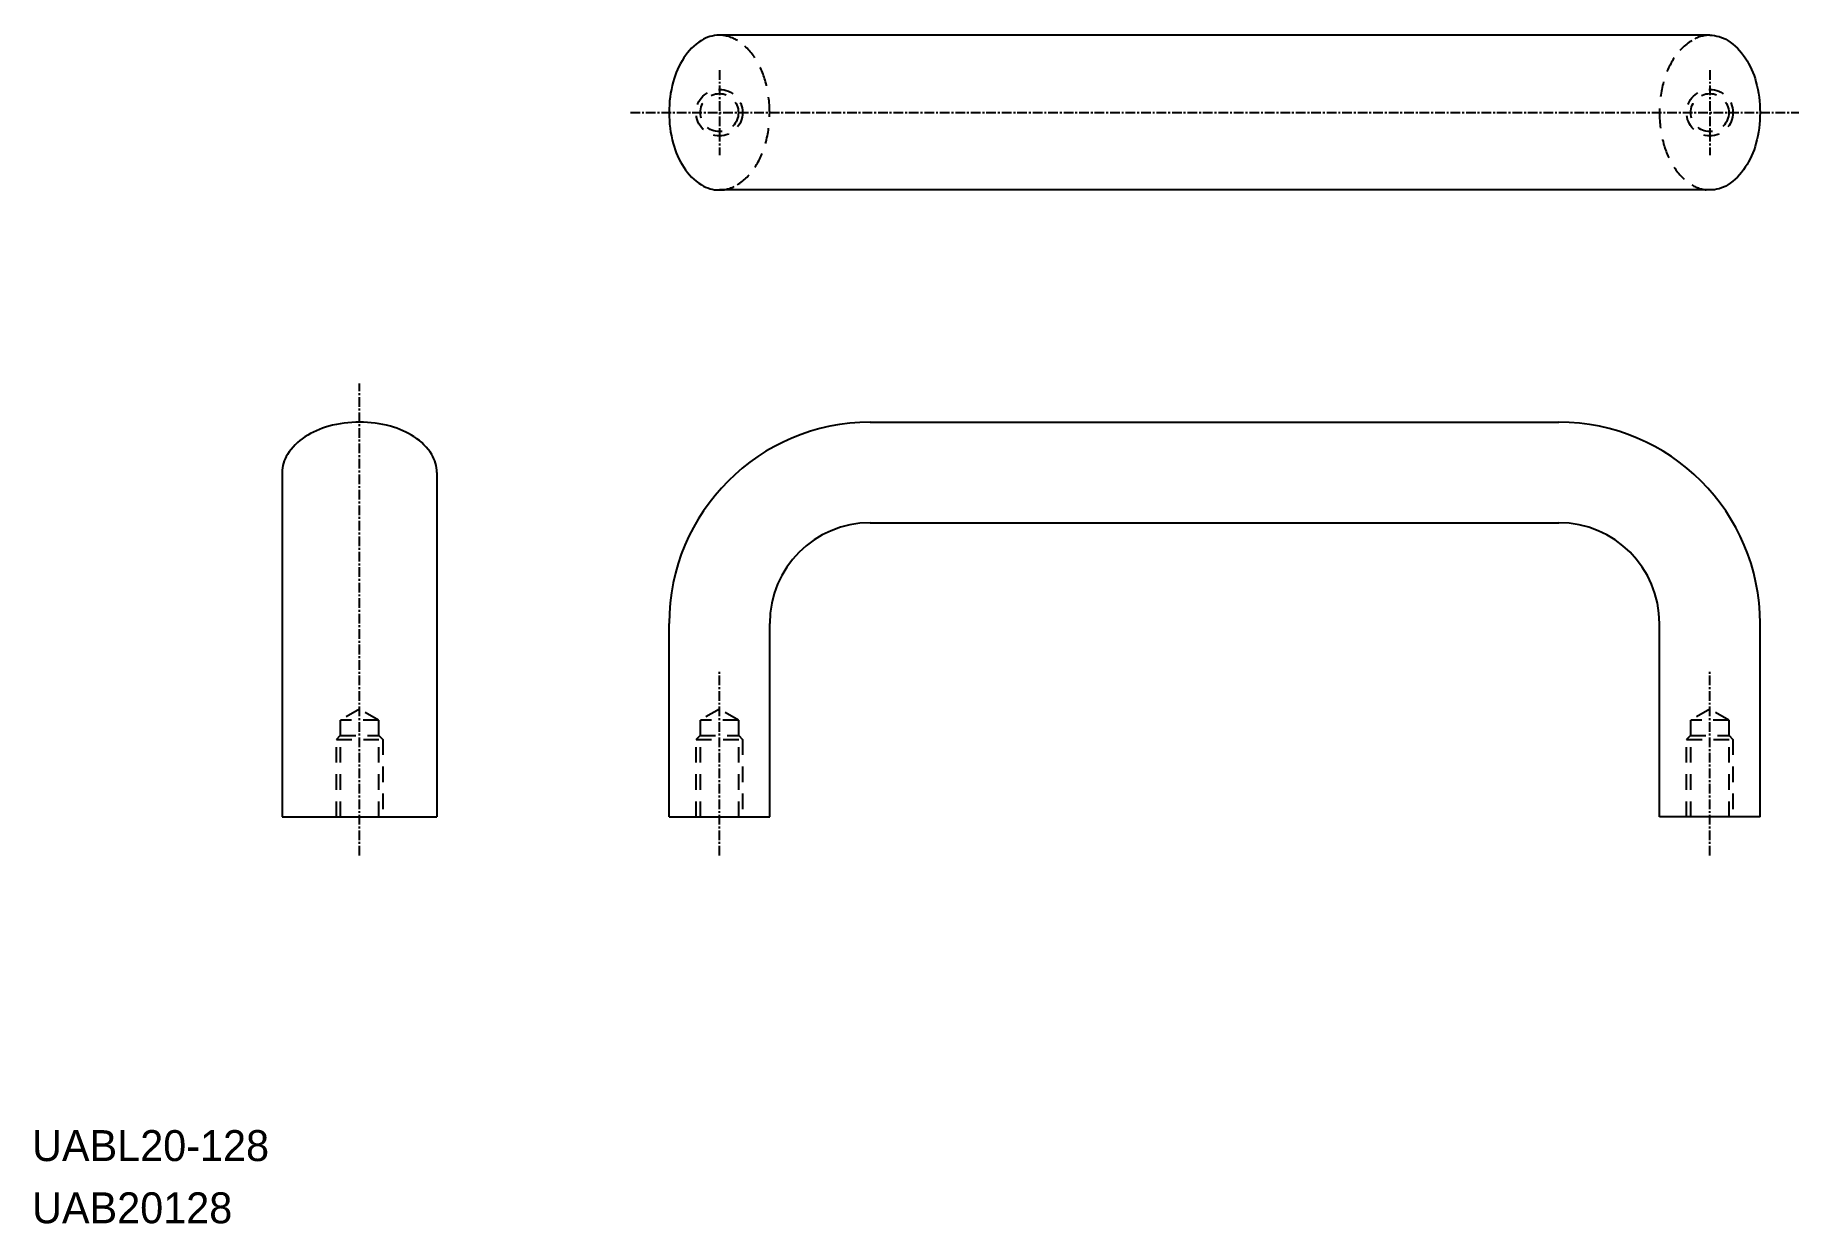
# Model space of a CAD drawing. Extents: x 0 to 228, y 0 to 154.
import ezdxf

# ---------------------------------------------------------------- set-up
doc = ezdxf.new("R2010")
doc.units = 0
doc.linetypes.add('CENTER', pattern=[2, 1.25, -0.25, 0.25, -0.25])
doc.linetypes.add('DASHED', pattern=[3.5, 2, -1.5])
doc.layers.get('0').update_dxf_attribs({"linetype": 'CONTINUOUS'})
doc.layers.add('CENTER', color=1, linetype='CENTER')

msp = doc.modelspace()

# ---------------------------------------------------------------- linework, layer by layer
at = {"color": 7, "linetype": 'CONTINUOUS'}
for p, q in [((216.83, 153.54), (88.83, 153.54)), ((216.83, 133.54), (88.83, 133.54)), ((108.33, 103.53), (197.33, 103.53)), ((32.33, 97.03), (32.33, 52.53)), ((52.33, 97.03), (52.33, 52.53)), ((108.33, 90.53), (197.33, 90.53)), ((82.33, 52.53), (82.33, 77.53)), ((95.33, 52.53), (95.33, 77.53)), ((210.33, 52.53), (210.33, 77.53)), ((223.33, 52.53), (223.33, 77.53)), ((32.33, 52.53), (52.33, 52.53)), ((82.33, 52.53), (95.33, 52.53)), ((223.33, 52.53), (210.33, 52.53))]:
    msp.add_line(p, q, dxfattribs=at)
at = {"color": 3, "linetype": 'DASHED'}
for p, q in [((42.33, 66.45), (39.87, 65.03)), ((44.79, 65.03), (42.33, 66.45)), ((88.83, 66.45), (86.37, 65.03)), ((91.29, 65.03), (88.83, 66.45)), ((216.83, 66.45), (214.37, 65.03)), ((219.29, 65.03), (216.83, 66.45)), ((44.79, 65.03), (39.87, 65.03)), ((39.87, 52.53), (39.87, 65.03)), ((44.79, 65.03), (44.79, 52.53)), ((91.29, 65.03), (86.37, 65.03)), ((86.37, 52.53), (86.37, 65.03)), ((91.29, 65.03), (91.29, 52.53)), ((219.29, 65.03), (214.37, 65.03)), ((214.37, 52.53), (214.37, 65.03)), ((219.29, 65.03), (219.29, 52.53)), ((39.33, 62.53), (39.83, 63.03)), ((39.33, 62.53), (45.33, 62.53)), ((39.33, 52.53), (39.33, 62.53)), ((39.83, 63.03), (44.83, 63.03)), ((44.83, 63.03), (45.33, 62.53)), ((45.33, 62.53), (45.33, 52.53)), ((85.83, 62.53), (86.33, 63.03)), ((85.83, 62.53), (91.83, 62.53)), ((85.83, 52.53), (85.83, 62.53)), ((86.33, 63.03), (91.33, 63.03)), ((91.33, 63.03), (91.83, 62.53)), ((91.83, 62.53), (91.83, 52.53)), ((213.83, 62.53), (214.33, 63.03)), ((213.83, 62.53), (219.83, 62.53)), ((213.83, 52.53), (213.83, 62.53)), ((214.33, 63.03), (219.33, 63.03)), ((219.33, 63.03), (219.83, 62.53)), ((219.83, 62.53), (219.83, 52.53))]:
    msp.add_line(p, q, dxfattribs=at)
at = {"color": 7, "linetype": 'CONTINUOUS'}
for points in [[(88.83, 153.54, 0.142799), (86.5, 152.86, 0.107173), (84.23, 150.61, 0.078504), (82.85, 147.52, 0.065845), (82.33, 143.54, 0.065845), (82.85, 139.55, 0.078504), (84.23, 136.47, 0.107173), (86.5, 134.21, 0.142799), (88.83, 133.54, 0.142799)], [(216.83, 153.54, -0.142799), (219.15, 152.86, -0.107173), (221.42, 150.61, -0.078504), (222.8, 147.52, -0.065845), (223.33, 143.54, -0.065845), (222.8, 139.55, -0.078504), (221.42, 136.47, -0.107173), (219.15, 134.21, -0.142799), (216.83, 133.54, -0.142799)]]:
    msp.add_lwpolyline(points, format="xyb", dxfattribs=at)
at = {"color": 3, "linetype": 'DASHED'}
for points in [[(88.83, 153.54, -0.142799), (91.15, 152.86, -0.107173), (93.42, 150.61, -0.078504), (94.8, 147.52, -0.065845), (95.33, 143.54, -0.065845), (94.8, 139.55, -0.078504), (93.42, 136.47, -0.107173), (91.15, 134.21, -0.142799), (88.83, 133.54, -0.142799)], [(216.83, 153.54, 0.142799), (214.5, 152.86, 0.107173), (212.23, 150.61, 0.078504), (210.85, 147.52, 0.065845), (210.33, 143.54, 0.065845), (210.85, 139.55, 0.078504), (212.23, 136.47, 0.107173), (214.5, 134.21, 0.142799), (216.83, 133.54, 0.142799)]]:
    msp.add_lwpolyline(points, format="xyb", dxfattribs=at)
for centre, radius in [((88.83, 143.54), 3), ((88.83, 143.54), 2.46), ((216.83, 143.54), 3), ((216.83, 143.54), 2.46)]:
    msp.add_circle(centre, radius, dxfattribs=at)
at = {"color": 7, "linetype": 'CONTINUOUS'}
for centre, radius, start, end in [((41.16, 92.55), 10.82, 105.069, 123.024), ((42.33, 88.2), 15.33, 90, 105.069), ((42.33, 88.2), 15.33, 74.9311, 90), ((43.5, 92.55), 10.82, 56.9761, 74.9311), ((108.33, 77.53), 26, 90, 180), ((197.33, 77.53), 26, 0, 90), ((39.37, 95.3), 7.55, 123.024, 147.493), ((45.29, 95.3), 7.55, 32.5074, 56.9761), ((36.65, 97.03), 4.33, 147.493, 180), ((48, 97.03), 4.33, 0, 32.5074), ((108.33, 77.53), 13, 90, 180), ((197.33, 77.53), 13, 0, 90)]:
    msp.add_arc(centre, radius, start, end, dxfattribs=at)
at = {"layer": 'CENTER', "color": 1, "linetype": 'CENTER'}
for p, q in [((88.83, 149.04), (88.83, 138.04)), ((216.83, 149.04), (216.83, 138.04)), ((77.33, 143.54), (228.33, 143.54)), ((42.33, 47.53), (42.33, 108.53)), ((88.83, 47.53), (88.83, 71.48)), ((216.83, 47.53), (216.83, 71.48))]:
    msp.add_line(p, q, dxfattribs=at)

# ---------------------------------------------------------------- texts
for s, p in [('UABL20-128', (0, 8.04)), ('UAB20128', (0, 0))]:
    msp.add_text(s, height=4).set_placement(p)

doc.saveas('drawing.dxf')
